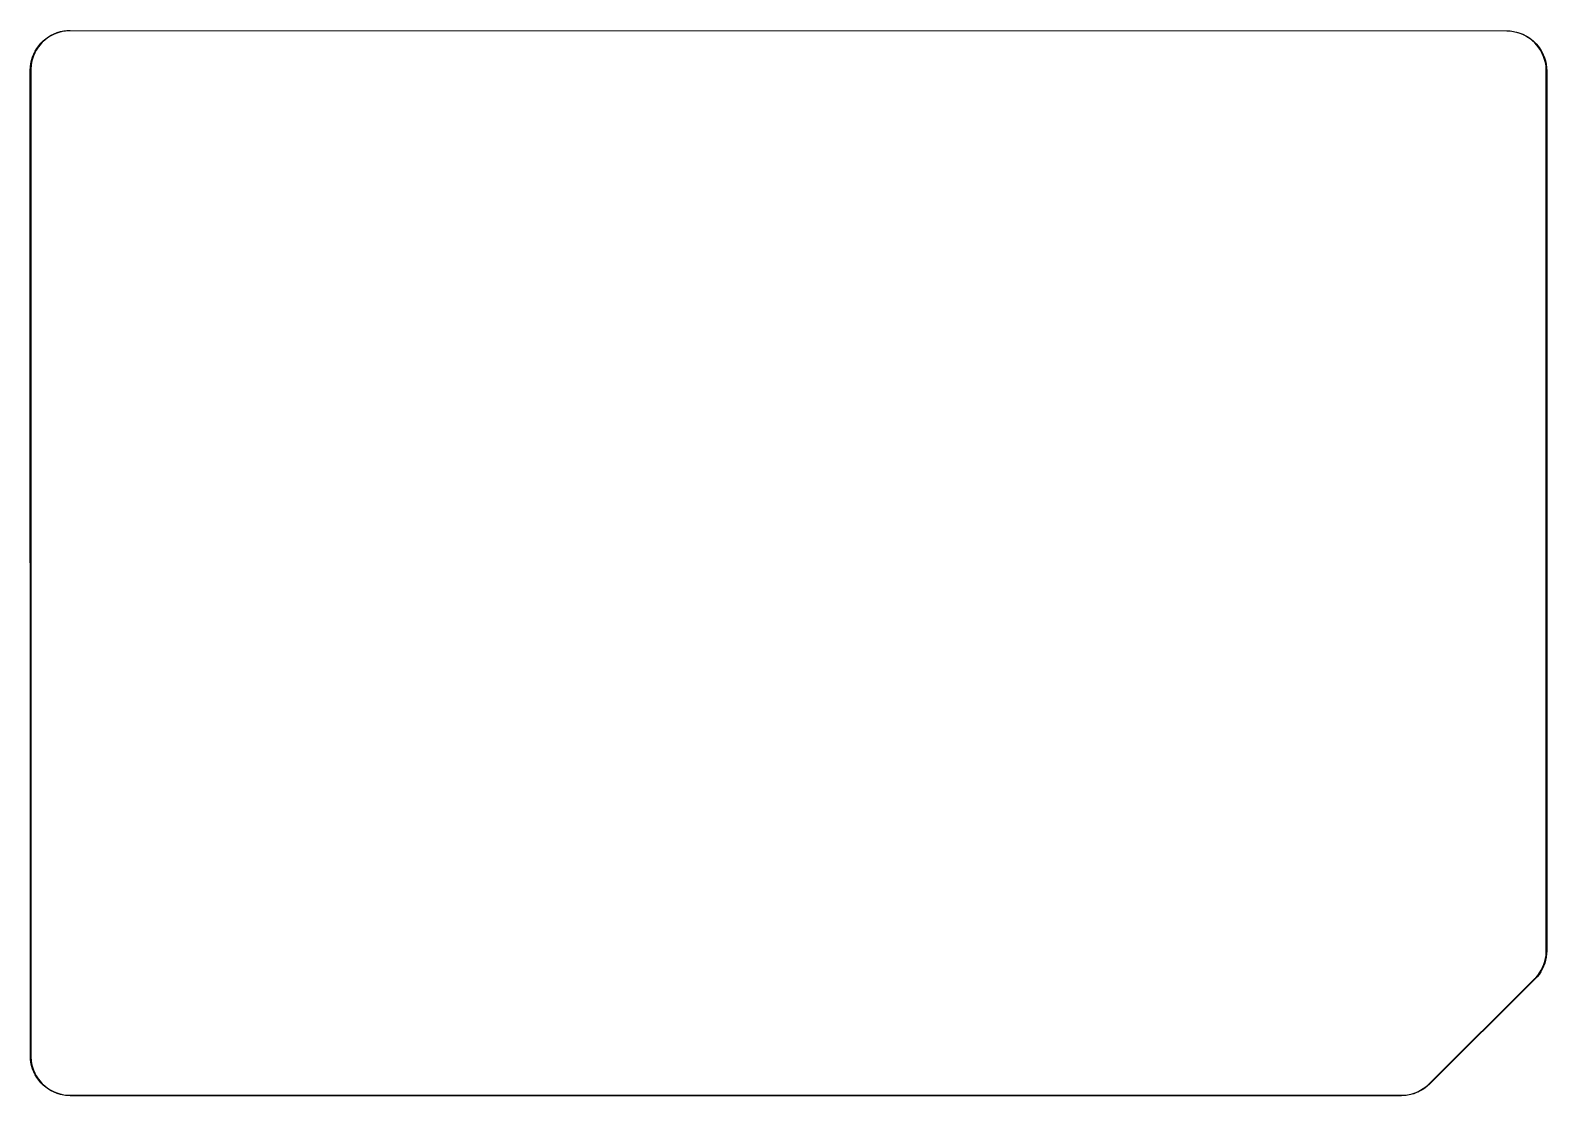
# Model space of a CAD drawing. Header units: inches. Extents: x 1.62 to 9.14, y -6.15 to -0.87.
import ezdxf

# ---------------------------------------------------------------- set-up
doc = ezdxf.new("R2010")
doc.units = ezdxf.units.IN
doc.header["$MEASUREMENT"] = 0
doc.layers.add('Edge.Cuts', color=254, linetype='CONTINUOUS', true_color=0xd0d2cd)

msp = doc.modelspace()

# ---------------------------------------------------------------- linework, layer by layer
at = {"layer": 'Edge.Cuts', "linetype": 'CONTINUOUS'}
for p, q in [((1.7, -0.9094), (1.7133, -0.8999)), ((1.7212, -0.8971), (1.7076, -0.906)), ((1.7133, -0.8999), (1.7274, -0.8915)), ((1.7354, -0.8894), (1.7212, -0.8971)), ((1.7274, -0.8915), (1.7421, -0.8843)), ((1.7503, -0.8829), (1.7354, -0.8894)), ((1.7421, -0.8843), (1.7573, -0.8784)), ((1.7656, -0.8776), (1.7503, -0.8829)), ((1.7573, -0.8784), (1.773, -0.8737)), ((1.7813, -0.8736), (1.7656, -0.8776)), ((1.773, -0.8737), (1.789, -0.8704)), ((1.7973, -0.871), (1.7813, -0.8736)), ((1.789, -0.8704), (1.8052, -0.8684)), ((1.8135, -0.8697), (1.7973, -0.871)), ((1.8052, -0.8684), (1.8216, -0.8677)), ((1.8216, -0.8697), (1.8135, -0.8697)), ((1.8216, -0.8677), (8.941, -0.8702)), ((8.941, -0.8722), (1.8216, -0.8697)), ((8.941, -0.8702), (8.941, -0.8702)), ((8.941, -0.8702), (8.9573, -0.8709)), ((8.9491, -0.8722), (8.941, -0.8722)), ((8.9653, -0.8735), (8.9491, -0.8722)), ((8.9573, -0.8709), (8.9736, -0.8729)), ((8.9812, -0.8762), (8.9653, -0.8735)), ((8.9736, -0.8729), (8.9896, -0.8763)), ((8.9969, -0.8802), (8.9812, -0.8762)), ((8.9896, -0.8763), (9.0052, -0.881)), ((9.0123, -0.8854), (8.9969, -0.8802)), ((9.0052, -0.881), (9.0205, -0.8869)), ((9.0271, -0.892), (9.0123, -0.8854)), ((9.0205, -0.8869), (9.0351, -0.8941)), ((9.0413, -0.8997), (9.0271, -0.892)), ((9.0351, -0.8941), (9.0492, -0.9025)), ((9.0549, -0.9085), (9.0413, -0.8997)), ((1.6403, -0.986), (1.6475, -0.9713)), ((1.6531, -0.9652), (1.6454, -0.9794)), ((1.6475, -0.9713), (1.6559, -0.9573)), ((1.662, -0.9516), (1.6531, -0.9652)), ((1.6559, -0.9573), (1.6654, -0.944)), ((1.6719, -0.9388), (1.662, -0.9516)), ((1.6654, -0.944), (1.676, -0.9315)), ((1.6829, -0.9269), (1.6719, -0.9388)), ((1.676, -0.9315), (1.6875, -0.9199)), ((1.6948, -0.9159), (1.6829, -0.9269)), ((1.6875, -0.9199), (1.7, -0.9094)), ((1.7076, -0.906), (1.6948, -0.9159)), ((9.0492, -0.9025), (9.0625, -0.912)), ((9.0677, -0.9185), (9.0549, -0.9085)), ((9.0625, -0.912), (9.075, -0.9225)), ((9.0796, -0.9295), (9.0677, -0.9185)), ((9.075, -0.9225), (9.0865, -0.9341)), ((9.0906, -0.9414), (9.0796, -0.9295)), ((9.0865, -0.9341), (9.0971, -0.9466)), ((9.1005, -0.9542), (9.0906, -0.9414)), ((9.0971, -0.9466), (9.1066, -0.9599)), ((9.1094, -0.9677), (9.1005, -0.9542)), ((9.1066, -0.9599), (9.1149, -0.9739)), ((9.1171, -0.982), (9.1094, -0.9677)), ((9.1149, -0.9739), (9.1221, -0.9886)), ((1.6236, -1.0655), (1.6243, -1.0492)), ((1.6243, -1.0492), (1.6263, -1.033)), ((1.627, -1.0413), (1.6256, -1.0574)), ((1.6263, -1.033), (1.6297, -1.017)), ((1.6296, -1.0253), (1.627, -1.0413)), ((1.6336, -1.0096), (1.6296, -1.0253)), ((1.6297, -1.017), (1.6344, -1.0013)), ((1.6389, -0.9943), (1.6336, -1.0096)), ((1.6344, -1.0013), (1.6403, -0.986)), ((1.6454, -0.9794), (1.6389, -0.9943)), ((9.1236, -0.9968), (9.1171, -0.982)), ((9.1221, -0.9886), (9.1281, -1.0038)), ((9.1288, -1.0121), (9.1236, -0.9968)), ((9.1281, -1.0038), (9.1327, -1.0195)), ((9.1328, -1.0278), (9.1288, -1.0121)), ((9.1327, -1.0195), (9.1361, -1.0355)), ((9.1355, -1.0438), (9.1328, -1.0278)), ((9.1368, -1.06), (9.1355, -1.0438)), ((9.1361, -1.0355), (9.1381, -1.0517)), ((9.1381, -1.0517), (9.1388, -1.0681)), ((1.6238, -5.9478), (1.6236, -1.0655)), ((1.6236, -1.0655), (1.6236, -1.0655)), ((1.6256, -1.0574), (1.6256, -1.0655)), ((1.6256, -1.0655), (1.6257, -5.9478)), ((9.1368, -1.0681), (9.1368, -1.06)), ((9.1368, -5.4282), (9.1368, -1.0681)), ((9.1388, -1.0681), (9.1388, -5.4282)), ((9.1248, -5.4962), (9.1296, -5.4815)), ((9.1333, -5.4745), (9.129, -5.4895)), ((9.1296, -5.4815), (9.1332, -5.4665)), ((9.1332, -5.4665), (9.1356, -5.4513)), ((9.1363, -5.4592), (9.1333, -5.4745)), ((9.1356, -5.4513), (9.1368, -5.4359)), ((9.1382, -5.4437), (9.1363, -5.4592)), ((9.1368, -5.4359), (9.1368, -5.4282)), ((9.1388, -5.4282), (9.1382, -5.4437)), ((9.0911, -5.557), (9.0805, -5.5684)), ((9.0846, -5.5616), (9.0946, -5.5498)), ((9.1008, -5.5448), (9.0911, -5.557)), ((9.0946, -5.5498), (9.1037, -5.5374)), ((9.1095, -5.5318), (9.1008, -5.5448)), ((9.1037, -5.5374), (9.1118, -5.5242)), ((9.1171, -5.5182), (9.1095, -5.5318)), ((9.1118, -5.5242), (9.1188, -5.5105)), ((9.1236, -5.5041), (9.1171, -5.5182)), ((9.1188, -5.5105), (9.1248, -5.4962)), ((9.129, -5.4895), (9.1236, -5.5041)), ((8.5569, -6.0867), (9.0791, -5.567)), ((9.0805, -5.5684), (8.5583, -6.0881)), ((9.0791, -5.567), (9.0846, -5.5616)), ((1.6245, -5.9642), (1.6238, -5.9478)), ((1.6265, -5.9804), (1.6245, -5.9642)), ((1.6257, -5.9478), (1.6257, -5.9559)), ((1.6257, -5.9559), (1.6271, -5.9721)), ((1.6298, -5.9964), (1.6265, -5.9804)), ((1.6271, -5.9721), (1.6298, -5.9881)), ((1.6298, -5.9881), (1.6337, -6.0038)), ((1.6345, -6.0121), (1.6298, -5.9964)), ((1.6337, -6.0038), (1.639, -6.0191)), ((1.6404, -6.0273), (1.6345, -6.0121)), ((1.639, -6.0191), (1.6455, -6.0339)), ((1.6476, -6.042), (1.6404, -6.0273)), ((1.6455, -6.0339), (1.6532, -6.0482)), ((1.656, -6.056), (1.6476, -6.042)), ((1.6532, -6.0482), (1.6621, -6.0617)), ((1.6655, -6.0693), (1.656, -6.056)), ((1.6621, -6.0617), (1.672, -6.0745)), ((1.6761, -6.0818), (1.6655, -6.0693)), ((1.672, -6.0745), (1.683, -6.0865)), ((1.6876, -6.0934), (1.6761, -6.0818)), ((1.683, -6.0865), (1.6949, -6.0974)), ((8.5515, -6.0921), (8.5569, -6.0867)), ((1.7001, -6.104), (1.6876, -6.0934)), ((1.6949, -6.0974), (1.7077, -6.1074)), ((1.7134, -6.1135), (1.7001, -6.104)), ((1.7077, -6.1074), (1.7213, -6.1162)), ((1.7275, -6.1218), (1.7134, -6.1135)), ((1.7213, -6.1162), (1.7355, -6.124)), ((1.7421, -6.129), (1.7275, -6.1218)), ((1.7355, -6.124), (1.7504, -6.1305)), ((1.7574, -6.135), (1.7421, -6.129)), ((1.7504, -6.1305), (1.7657, -6.1357)), ((1.7731, -6.1396), (1.7574, -6.135)), ((1.7657, -6.1357), (1.7814, -6.1397)), ((1.7891, -6.143), (1.7731, -6.1396)), ((1.7814, -6.1397), (1.7974, -6.1424)), ((1.8053, -6.145), (1.7891, -6.143)), ((1.7974, -6.1424), (1.8135, -6.1437)), ((1.8216, -6.1457), (1.8053, -6.145)), ((1.8135, -6.1437), (1.8216, -6.1437)), ((1.8216, -6.1437), (8.4187, -6.1437)), ((8.4187, -6.1457), (1.8216, -6.1457)), ((8.4187, -6.1437), (8.4264, -6.1437)), ((8.4342, -6.1451), (8.4187, -6.1457)), ((8.4264, -6.1437), (8.4417, -6.1425)), ((8.4496, -6.1432), (8.4342, -6.1451)), ((8.4417, -6.1425), (8.4569, -6.1401)), ((8.4648, -6.1402), (8.4496, -6.1432)), ((8.4569, -6.1401), (8.4718, -6.1365)), ((8.4797, -6.136), (8.4648, -6.1402)), ((8.4718, -6.1365), (8.4864, -6.1318)), ((8.4942, -6.1307), (8.4797, -6.136)), ((8.4864, -6.1318), (8.5006, -6.126)), ((8.5083, -6.1242), (8.4942, -6.1307)), ((8.5006, -6.126), (8.5142, -6.119)), ((8.5218, -6.1167), (8.5083, -6.1242)), ((8.5142, -6.119), (8.5273, -6.111)), ((8.5347, -6.1081), (8.5218, -6.1167)), ((8.5273, -6.111), (8.5398, -6.102)), ((8.5469, -6.0986), (8.5347, -6.1081)), ((8.5398, -6.102), (8.5515, -6.0921)), ((8.5583, -6.0881), (8.5469, -6.0986))]:
    msp.add_line(p, q, dxfattribs=at)

doc.saveas('drawing.dxf')
